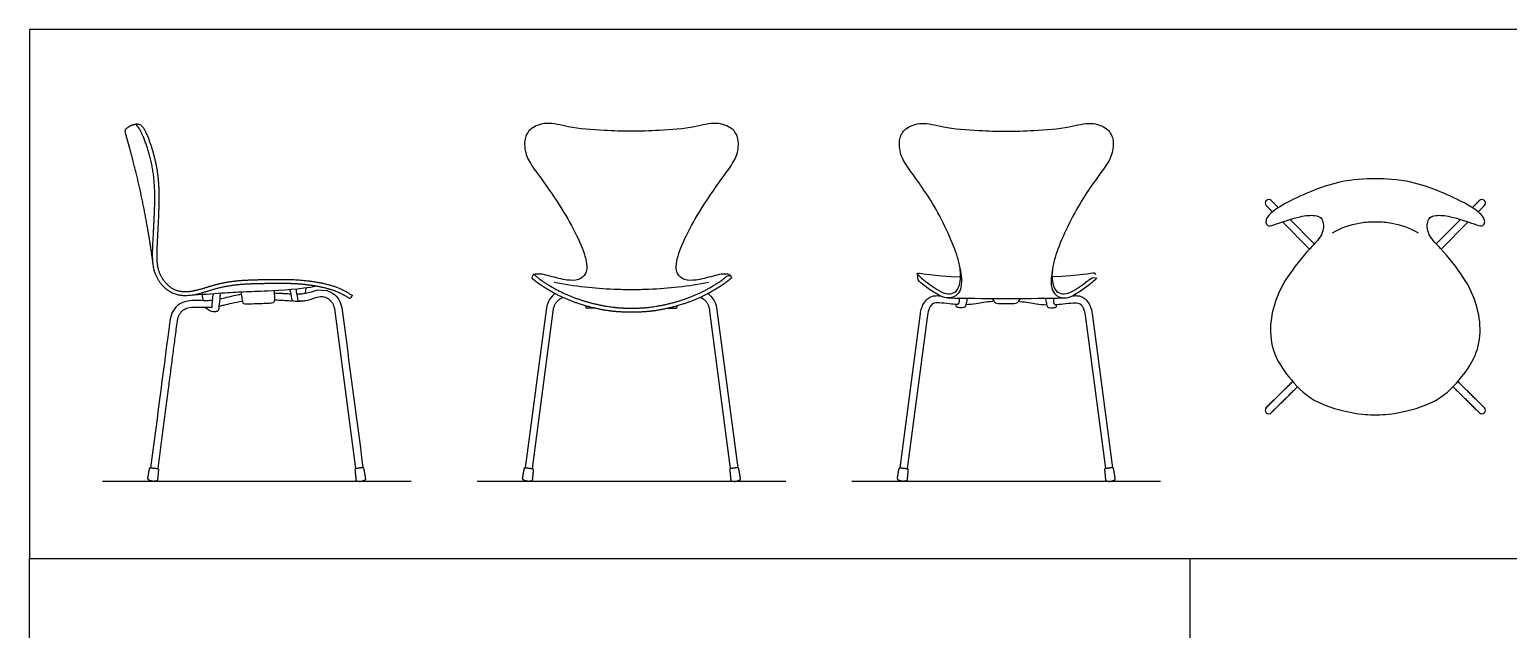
# Model space of a CAD drawing. Header units: millimetres. Extents: x 0 to 12.5, y -0.3 to 20.
# Drawn here: x 7.175 to 10.582, y 14.36 to 15.743 of the extents above; entities that cross this region are included whole.
import ezdxf

# ---------------------------------------------------------------- set-up
doc = ezdxf.new("R2010")
doc.units = ezdxf.units.MM
for name, color, linetype, true_color in [('AG-DIAGRAM', 7, 'Continuous', 0xfecc66), ('AG-FURNITURE', 7, 'Continuous', 0x66ccff), ('X-VPRT', 6, 'Continuous', 0xff00ff)]:
    doc.layers.add(name, color=color, linetype=linetype, true_color=true_color)

msp = doc.modelspace()

# ---------------------------------------------------------------- linework, layer by layer
at = {"layer": 'AG-DIAGRAM'}
for p, q in [((8.0537, 14.7015), (7.3425, 14.7015)), ((8.9173, 14.7015), (8.2061, 14.7015)), ((9.7809, 14.7015), (9.0697, 14.7015))]:
    msp.add_line(p, q, dxfattribs=at)
at = {"layer": 'AG-FURNITURE'}
for p, q in [((10.1351, 15.2491), (10.0791, 15.3055)), ((10.4161, 15.2491), (10.4721, 15.3055)), ((10.0615, 15.2998), (10.1237, 15.2371)), ((10.4897, 15.2998), (10.4274, 15.2371)), ((8.3648, 15.0964), (8.317, 14.7332)), ((8.7586, 15.0964), (8.8064, 14.7332)), ((9.1806, 14.7332), (9.2273, 15.0884)), ((9.6233, 15.0884), (9.67, 14.7332))]:
    msp.add_line(p, q, dxfattribs=at)
for points in [[(7.9264, 14.7311), (7.8787, 15.0943)], [(8.3334, 14.7311), (8.3811, 15.0943)], [(8.79, 14.7311), (8.7423, 15.0943)], [(9.2434, 15.0845), (9.197, 14.7311)], [(9.6072, 15.0845), (9.6536, 14.7311)]]:
    msp.add_lwpolyline(points, dxfattribs=at)
for centre, radius, start, end in [((10.0299, 15.3434), 0.00823, 134.7825, 224.7825), ((10.0299, 15.3434), 0.00823, 44.7825, 134.7825), ((10.5213, 15.3434), 0.00823, 45.2175, 135.2175), ((10.5213, 15.3434), 0.00823, 315.2175, 45.2175), ((8.4596, 15.1039), 0.00335, 180, 270), ((8.6638, 15.1039), 0.00335, 270, 0), ((10.0299, 14.8656), 0.00823, 134.5751, 224.5751), ((10.0299, 14.8656), 0.00823, 224.5751, 314.5751), ((10.5213, 14.8656), 0.00823, 225.4249, 315.4249), ((10.5213, 14.8656), 0.00823, 315.4249, 45.4249), ((7.4531, 14.7311), 0.00211, 82.5083, 170.2627), ((7.4696, 14.729), 0.00211, 354.7493, 82.5083), ((7.9266, 14.729), 0.00211, 97.4917, 185.2507), ((7.9431, 14.7311), 0.00211, 9.7373, 97.4917), ((8.3167, 14.7311), 0.00211, 82.5083, 170.2627), ((8.3332, 14.729), 0.00211, 354.7493, 82.5083), ((8.7902, 14.729), 0.00211, 97.4917, 185.2507), ((8.8067, 14.7311), 0.00211, 9.7373, 97.4917), ((9.1803, 14.7311), 0.00211, 82.5083, 170.2627), ((9.1968, 14.729), 0.00211, 354.7493, 82.5083), ((9.6538, 14.729), 0.00211, 97.4917, 185.2507), ((9.6703, 14.7311), 0.00211, 9.7373, 97.4917), ((7.449, 14.7073), 0.00211, 170.2627, 237.6656), ((7.4673, 14.7049), 0.00211, 287.0944, 354.7493), ((7.9289, 14.7049), 0.00211, 185.2507, 252.9056), ((7.9472, 14.7073), 0.00211, 302.3344, 9.7373), ((8.3126, 14.7073), 0.00211, 170.2627, 237.6656), ((8.3309, 14.7049), 0.00211, 287.0944, 354.7493), ((8.7925, 14.7049), 0.00211, 185.2507, 252.9056), ((8.8108, 14.7073), 0.00211, 302.3344, 9.7373), ((9.1762, 14.7073), 0.00211, 170.2627, 237.6656), ((9.1945, 14.7049), 0.00211, 287.0944, 354.7493), ((9.6561, 14.7049), 0.00211, 185.2507, 252.9056), ((9.6744, 14.7073), 0.00211, 302.3344, 9.7373)]:
    msp.add_arc(centre, radius, start, end, dxfattribs=at)
for points, weights, degree, knots in [([(7.4591, 15.204), (7.4563, 15.2251), (7.4501, 15.2682), (7.4315, 15.3695), (7.4075, 15.4638), (7.3974, 15.4979), (7.3942, 15.5117), (7.3999, 15.5177), (7.4113, 15.5244), (7.4232, 15.5262), (7.4281, 15.5245), (7.4316, 15.5228), (7.4343, 15.5206), (7.4362, 15.5178), (7.4363, 15.5176), (7.4389, 15.5136), (7.4438, 15.504), (7.4531, 15.4808), (7.4616, 15.453), (7.4696, 15.4146), (7.4731, 15.3747), (7.4725, 15.331), (7.4705, 15.2908), (7.4687, 15.2558), (7.4673, 15.2251), (7.4682, 15.203), (7.4717, 15.1875), (7.4772, 15.1741), (7.4866, 15.16), (7.5002, 15.1477), (7.5146, 15.1411), (7.5284, 15.139), (7.5423, 15.1391), (7.5581, 15.142), (7.5781, 15.1477), (7.6036, 15.1557), (7.636, 15.1628), (7.6729, 15.166), (7.712, 15.1669), (7.7511, 15.1676), (7.7893, 15.1669), (7.8259, 15.1632), (7.8585, 15.157), (7.8847, 15.1489), (7.9036, 15.1396), (7.9134, 15.1334), (7.9176, 15.1306), (7.9184, 15.1301), (7.9189, 15.1294), (7.9124, 15.1226), (7.9018, 15.1296), (7.8769, 15.1442), (7.8023, 15.1588), (7.7177, 15.1576), (7.6301, 15.1556), (7.569, 15.1338), (7.532, 15.1273), (7.4931, 15.1358), (7.4573, 15.1801), (7.4579, 15.2432), (7.4634, 15.3234), (7.4645, 15.422), (7.4346, 15.5061), (7.4231, 15.5211), (7.4185, 15.5253)], [1, 1, 1, 1, 1, 1, 1, 1, 1, 1, 1, 1, 1, 1, 1, 1, 1, 1, 1, 1, 1, 1, 1, 1, 1, 1, 1, 1, 1, 1, 1, 1, 1, 1, 1, 1, 1, 1, 1, 1, 1, 1, 1, 1, 1, 1, 1, 0.948800195996, 0.948800195996, 1, 1, 1, 1, 1, 1, 1, 1, 1, 1, 1, 1, 1, 1, 1, 1], 3, [0, 0, 0, 0, 0.457596, 1.043097, 1.622976, 1.97418, 2.105156, 2.271757, 2.487393, 2.591436, 2.591436, 2.591436, 2.627177, 2.627177, 2.627177, 2.628472, 2.674423, 2.732783, 2.874155, 2.960953, 3.118736, 3.267155, 3.390946, 3.515134, 3.611541, 3.693768, 3.731994, 3.767069, 3.835779, 3.898336, 3.945097, 3.989764, 4.034964, 4.0821, 4.147112, 4.239998, 4.345155, 4.473006, 4.603233, 4.730766, 4.857557, 4.979118, 5.092066, 5.184345, 5.248556, 5.29857, 5.29857, 5.29857, 5.341936, 5.341936, 5.341936, 5.684543, 6.180233, 6.716902, 7.255209, 7.711958, 8.056278, 8.403447, 8.815609, 9.263155, 9.776651, 10.362451, 10.899744, 11.084925, 11.084925, 11.084925, 11.084925]), ([(8.5497, 15.1011), (8.5418, 15.1013), (8.5262, 15.1019), (8.4898, 15.1075), (8.452, 15.117), (8.413, 15.1309), (8.3829, 15.1466), (8.3625, 15.1593), (8.3496, 15.1679), (8.3423, 15.1742), (8.3372, 15.1786), (8.3367, 15.179), (8.336, 15.1792), (8.3318, 15.1703), (8.3358, 15.1669), (8.3461, 15.1576), (8.406, 15.1197), (8.494, 15.0949), (8.5337, 15.0917), (8.5617, 15.0915), (8.5897, 15.0917), (8.6294, 15.0949), (8.7174, 15.1197), (8.7773, 15.1576), (8.7876, 15.1669), (8.7916, 15.1703), (8.7924, 15.171), (8.7926, 15.172), (8.7862, 15.1786), (8.7811, 15.1742), (8.7738, 15.1679), (8.7609, 15.1593), (8.7405, 15.1466), (8.7104, 15.1309), (8.6714, 15.117), (8.6336, 15.1075), (8.5972, 15.1019), (8.5738, 15.101), (8.5577, 15.101), (8.5497, 15.1011)], [1, 1, 1, 1, 1, 1, 1, 1, 1, 1, 1, 0.933138046899, 0.933138046899, 1, 1, 1, 1, 1, 1, 1, 1, 1, 1, 1, 1, 1, 0.857623768438, 0.857623768438, 1, 1, 1, 1, 1, 1, 1, 1, 1, 1, 1, 1], 3, [-0.828962, -0.828962, -0.828962, -0.828962, -0.7127, -0.596438, -0.468701, -0.330841, -0.198839, -0.143138, -0.099531, -0.050252, -0.050252, -0.050252, -0.010724, -0.010724, -0.010724, 0.206724, 0.730963, 1.258527, 1.779545, 1.779545, 1.779545, 2.300562, 2.828126, 3.352365, 3.569813, 3.569813, 3.569813, 3.609341, 3.609341, 3.609341, 3.65862, 3.702227, 3.757928, 3.88993, 4.02779, 4.155527, 4.264266, 4.380528, 4.496789, 4.496789, 4.496789, 4.496789]), ([(9.3161, 15.1241), (9.3182, 15.1093), (9.3124, 15.1093), (9.3123, 15.1093), (9.3121, 15.1093)], [0.855407895376, 0.707106781187, 1, 0.990777345464, 0.98213549889], 2, [0.06228802, 0.06228802, 0.06228802, 0.12869845, 0.12869845, 0.13078959, 0.13078959, 0.13078959]), ([(9.5345, 15.1241), (9.5324, 15.1093), (9.5382, 15.1093), (9.5383, 15.1093), (9.5385, 15.1093)], [0.855407895376, 0.707106781187, 1, 0.990777345464, 0.98213549889], 2, [0.06228802, 0.06228802, 0.06228802, 0.12869845, 0.12869845, 0.13078959, 0.13078959, 0.13078959])]:
    msp.add_rational_spline(points, weights, degree=degree, knots=knots, dxfattribs=at)
for points, degree, knots in [([(8.5617, 15.5087), (8.5408, 15.5088), (8.4942, 15.5106), (8.4175, 15.5159), (8.3684, 15.5322), (8.3283, 15.5172), (8.3132, 15.4918), (8.3168, 15.4527), (8.3388, 15.419), (8.3997, 15.3382), (8.4588, 15.2275), (8.4603, 15.1803), (8.4396, 15.1645), (8.4123, 15.1645), (8.3754, 15.1744), (8.3489, 15.1817), (8.3341, 15.1783)], 3, [5.69124, 5.69124, 5.69124, 5.69124, 6.112817, 6.646273, 7.066869, 7.429885, 7.736606, 8.088832, 8.454256, 9.053837, 9.724135, 10.097778, 10.372615, 10.673111, 11.049183, 11.382481, 11.382481, 11.382481, 11.382481]), ([(8.7893, 15.1783), (8.7745, 15.1817), (8.748, 15.1744), (8.7111, 15.1645), (8.6838, 15.1645), (8.6631, 15.1803), (8.6646, 15.2275), (8.7237, 15.3382), (8.7846, 15.419), (8.8066, 15.4527), (8.8102, 15.4918), (8.7951, 15.5172), (8.755, 15.5322), (8.7059, 15.5159), (8.6292, 15.5106), (8.5826, 15.5088), (8.5617, 15.5087)], 3, [0, 0, 0, 0, 0.333297, 0.709369, 1.009866, 1.284703, 1.658346, 2.328644, 2.928224, 3.293649, 3.645875, 3.952595, 4.315611, 4.736208, 5.269664, 5.69124, 5.69124, 5.69124, 5.69124]), ([(9.2613, 15.1471), (9.2671, 15.1436), (9.2839, 15.133), (9.2991, 15.1339), (9.3163, 15.1418), (9.3218, 15.1713), (9.3178, 15.1991), (9.3099, 15.2353), (9.2633, 15.3382), (9.2024, 15.419), (9.1804, 15.4527), (9.1768, 15.4918), (9.1919, 15.5172), (9.232, 15.5322), (9.2811, 15.5159), (9.3578, 15.5106), (9.4044, 15.5088), (9.4253, 15.5087)], 3, [2.246229, 2.246229, 2.246229, 2.246229, 2.50105, 2.753957, 2.983196, 3.34987, 3.34987, 3.548702, 4.200598, 4.783718, 5.139111, 5.481667, 5.779967, 6.133017, 6.542067, 7.060878, 7.470881, 7.470881, 7.470881, 7.470881]), ([(9.4253, 15.5087), (9.4462, 15.5088), (9.4928, 15.5106), (9.5695, 15.5159), (9.6186, 15.5322), (9.6587, 15.5172), (9.6738, 15.4918), (9.6702, 15.4527), (9.6482, 15.419), (9.5873, 15.3382), (9.5407, 15.2353), (9.5328, 15.1991), (9.5288, 15.1713), (9.5343, 15.1418), (9.5515, 15.1339), (9.5667, 15.133), (9.5835, 15.1436), (9.5894, 15.1471)], 3, [7.470881, 7.470881, 7.470881, 7.470881, 7.880883, 8.399694, 8.808744, 9.161794, 9.460094, 9.802651, 10.158043, 10.741163, 11.393059, 11.591891, 11.591891, 11.958565, 12.187804, 12.440711, 12.695533, 12.695533, 12.695533, 12.695533]), ([(10.2756, 15.3992), (10.2995, 15.3988), (10.3657, 15.3972), (10.4805, 15.3467), (10.519, 15.3193), (10.5273, 15.3062), (10.5284, 15.2965), (10.5208, 15.2878), (10.5018, 15.2962), (10.449, 15.3134), (10.417, 15.3164), (10.3947, 15.309), (10.3935, 15.2699), (10.4287, 15.2385), (10.4811, 15.1723), (10.5079, 15.118), (10.5213, 15.0531), (10.5098, 14.9897), (10.4694, 14.9331), (10.4135, 14.8769), (10.3145, 14.8564), (10.2924, 14.8555), (10.2794, 14.855), (10.2718, 14.855), (10.2588, 14.8555), (10.2367, 14.8564), (10.1377, 14.8769), (10.0817, 14.9331), (10.0414, 14.9897), (10.0299, 15.0531), (10.0433, 15.118), (10.0701, 15.1723), (10.1225, 15.2385), (10.1577, 15.2699), (10.1565, 15.309), (10.1342, 15.3164), (10.1022, 15.3134), (10.0494, 15.2962), (10.0303, 15.2878), (10.0228, 15.2965), (10.0239, 15.3062), (10.0322, 15.3193), (10.0707, 15.3467), (10.1855, 15.3972), (10.2517, 15.3988), (10.2756, 15.3992)], 3, [0, 0, 0, 0, 0.484663, 1.170178, 1.557398, 1.765696, 1.934915, 2.101337, 2.346693, 2.780036, 3.109659, 3.357061, 3.676017, 4.068054, 4.593894, 5.044812, 5.502556, 5.955098, 6.42442, 6.940598, 7.502619, 7.802591, 7.919326, 7.919326, 8.036061, 8.336033, 8.898055, 9.414232, 9.883554, 10.336097, 10.793841, 11.244759, 11.770599, 12.162635, 12.481591, 12.728993, 13.058616, 13.491959, 13.737315, 13.903738, 14.072957, 14.281254, 14.668474, 15.353989, 15.838652, 15.838652, 15.838652, 15.838652]), ([(10.1766, 15.2743), (10.1952, 15.2866), (10.2391, 15.2988), (10.2593, 15.2999), (10.2918, 15.2999), (10.3121, 15.2988), (10.356, 15.2866), (10.3746, 15.2743)], 3, [-0.802506, -0.802506, -0.802506, -0.802506, -0.345389, 0, 0, 0.345389, 0.802506, 0.802506, 0.802506, 0.802506]), ([(9.2188, 15.1783), (9.2205, 15.1811), (9.2264, 15.1833), (9.254, 15.1746), (9.32, 15.1732)], 3, [0, 0, 0, 0, 0.156243, 1.551072, 1.551072, 1.551072, 1.551072]), ([(9.272, 15.1296), (9.2529, 15.1404), (9.2282, 15.1586), (9.2202, 15.1669), (9.2214, 15.1786), (9.2259, 15.1742), (9.2322, 15.1679), (9.2435, 15.1593), (9.2511, 15.1539), (9.2613, 15.1471)], 3, [1.3772362, 1.3772362, 1.3772362, 1.3772362, 1.8288155, 2.0932998, 2.0932998, 2.0932998, 2.144019, 2.1889003, 2.2462285, 2.2462285, 2.2462285, 2.2462285]), ([(9.3189, 15.1915), (9.325, 15.1584), (9.3183, 15.1306), (9.2946, 15.1239), (9.284, 15.1253), (9.2765, 15.1262), (9.2634, 15.1346)], 3, [0, 0, 0, 0, 0.337122, 0.620514, 0.807291, 1.188877, 1.188877, 1.188877, 1.188877]), ([(9.5317, 15.1915), (9.5256, 15.1584), (9.5323, 15.1306), (9.556, 15.1239), (9.5666, 15.1253), (9.5741, 15.1262), (9.5872, 15.1346)], 3, [0, 0, 0, 0, 0.337122, 0.620514, 0.807291, 1.188877, 1.188877, 1.188877, 1.188877]), ([(9.6318, 15.1783), (9.6301, 15.1811), (9.6242, 15.1833), (9.5966, 15.1746), (9.5306, 15.1732)], 3, [0, 0, 0, 0, 0.156243, 1.551072, 1.551072, 1.551072, 1.551072]), ([(9.5894, 15.1471), (9.5995, 15.1539), (9.6071, 15.1593), (9.6184, 15.1679), (9.6247, 15.1742), (9.6338, 15.1703), (9.6304, 15.1669), (9.6224, 15.1586), (9.5977, 15.1404), (9.5786, 15.1296)], 3, [12.6955328, 12.6955328, 12.6955328, 12.6955328, 12.752861, 12.7977423, 12.8891445, 12.8891445, 12.8891445, 13.1129458, 13.5645251, 13.5645251, 13.5645251, 13.5645251]), ([(7.8364, 15.1513), (7.7975, 15.1443), (7.7298, 15.1398), (7.6688, 15.1386), (7.6179, 15.1351), (7.569, 15.132), (7.5446, 15.1302)], 3, [0.014746, 0.014746, 0.014746, 0.014746, 0.736535, 1.194629, 1.602718, 2.093809, 2.093809, 2.093809, 2.093809]), ([(7.5752, 15.1181), (7.5748, 15.1203), (7.574, 15.1244), (7.573, 15.1296), (7.5726, 15.1322)], 3, [1.5801727, 1.5801727, 1.5801727, 1.5801727, 1.6743398, 1.7535902, 1.7535902, 1.7535902, 1.7535902]), ([(7.614, 15.1349), (7.6132, 15.1266), (7.6113, 15.111), (7.6106, 15.0983), (7.6084, 15.0936), (7.6005, 15.0919), (7.5933, 15.0917), (7.5786, 15.1021)], 3, [0, 0, 0, 0, 0.401945, 0.683596, 0.849794, 1.067811, 1.338573, 1.338573, 1.338573, 1.338573]), ([(7.5951, 15.1026), (7.5957, 15.1107), (7.5969, 15.1237), (7.5977, 15.1317), (7.5979, 15.1338)], 3, [0, 0, 0, 0, 0.2832226, 0.3893813, 0.3893813, 0.3893813, 0.3893813]), ([(7.6633, 15.1325), (7.6588, 15.1318), (7.647, 15.1297), (7.6302, 15.1257), (7.6178, 15.1228), (7.6126, 15.1216)], 3, [0.6542713, 0.6542713, 0.6542713, 0.6542713, 0.6988407, 0.7726941, 0.8244268, 0.8244268, 0.8244268, 0.8244268]), ([(7.7386, 15.1409), (7.7386, 15.1359), (7.7386, 15.1247), (7.7391, 15.1142), (7.7325, 15.112), (7.7182, 15.1114), (7.6845, 15.1104), (7.6717, 15.1098), (7.6655, 15.1124), (7.6648, 15.1226), (7.6632, 15.1327), (7.6627, 15.1379)], 3, [0.044293, 0.044293, 0.044293, 0.044293, 0.228366, 0.411786, 0.539875, 0.75843, 1.096659, 1.30128, 1.429911, 1.611768, 1.81324, 1.81324, 1.81324, 1.81324]), ([(7.7765, 15.1333), (7.7719, 15.1335), (7.7641, 15.1341), (7.7515, 15.1349), (7.7435, 15.1351), (7.7386, 15.1352)], 3, [0.282355, 0.282355, 0.282355, 0.282355, 0.3279382, 0.3589047, 0.4068485, 0.4068485, 0.4068485, 0.4068485]), ([(7.7745, 15.1433), (7.7758, 15.1365), (7.7785, 15.1236), (7.7799, 15.1149), (7.8086, 15.1177)], 3, [0.026388, 0.026388, 0.026388, 0.026388, 0.756638, 1.320388, 1.320388, 1.320388, 1.320388]), ([(7.7938, 15.1169), (7.7926, 15.1251), (7.7906, 15.1361), (7.7893, 15.1432), (7.7889, 15.1447)], 3, [0, 0, 0, 0, 0.2832226, 0.3696024, 0.3696024, 0.3696024, 0.3696024]), ([(7.8238, 15.138), (7.8014, 15.133), (7.7968, 15.1329), (7.7922, 15.1329), (7.7912, 15.1329)], 3, [0.1251471, 0.1251471, 0.1251471, 0.1251471, 0.2095188, 0.234272, 0.234272, 0.234272, 0.234272]), ([(7.8105, 15.1341), (7.8107, 15.1359), (7.8111, 15.1398), (7.8115, 15.1447), (7.8118, 15.1474)], 3, [1.5897042, 1.5897042, 1.5897042, 1.5897042, 1.6743398, 1.766054, 1.766054, 1.766054, 1.766054]), ([(7.8609, 15.1409), (7.8398, 15.1429), (7.8331, 15.1415), (7.8267, 15.1391), (7.8238, 15.138)], 3, [0, 0, 0, 0, 0.0672463, 0.1251471, 0.1251471, 0.1251471, 0.1251471]), ([(7.8609, 15.1409), (7.8705, 15.1377), (7.8764, 15.1331), (7.8773, 15.1322), (7.8876, 15.1234), (7.8932, 15.1105), (7.895, 15.0964), (7.9109, 14.9754), (7.9268, 14.8543), (7.9428, 14.7332)], 3, [1.621367, 1.621367, 1.621367, 1.621367, 1.631781, 1.631781, 1.631781, 1.74252, 1.74252, 1.74252, 2.913832, 2.913832, 2.913832, 2.913832]), ([(8.7402, 15.1601), (8.7168, 15.1556), (8.6691, 15.1484), (8.6135, 15.1442), (8.5754, 15.1433), (8.548, 15.1433), (8.5099, 15.1442), (8.4543, 15.1484), (8.4066, 15.1556), (8.3832, 15.1601)], 3, [0, 0, 0, 0, 0.484417, 0.955908, 1.215802, 1.215802, 1.475695, 1.947186, 2.431604, 2.431604, 2.431604, 2.431604]), ([(7.5315, 15.1153), (7.5241, 15.1133), (7.5165, 15.1076), (7.5155, 15.1068), (7.5053, 15.098), (7.4997, 15.085), (7.4978, 15.0709), (7.4853, 14.9754), (7.4694, 14.8543), (7.4534, 14.7332)], 3, [1.092736, 1.092736, 1.092736, 1.092736, 1.10315, 1.10315, 1.10315, 1.213889, 1.213889, 1.213889, 2.385201, 2.385201, 2.385201, 2.385201]), ([(7.5365, 15.1001), (7.5174, 15.0933), (7.5142, 15.0688), (7.4936, 14.9127), (7.4698, 14.7311)], 2, [5.40414, 5.40414, 5.40414, 5.568083, 5.568083, 6.769951, 6.769951, 6.769951]), ([(7.5651, 15.1184), (7.5595, 15.1185), (7.5482, 15.1189), (7.5369, 15.1171), (7.5315, 15.1153)], 3, [0.9811746, 0.9811746, 0.9811746, 0.9811746, 1.0362598, 1.0927362, 1.0927362, 1.0927362, 1.0927362]), ([(7.5964, 15.1188), (7.5923, 15.1184), (7.5819, 15.1179), (7.5714, 15.1182), (7.5651, 15.1184)], 3, [0.8783531, 0.8783531, 0.8783531, 0.8783531, 0.9191034, 0.9811746, 0.9811746, 0.9811746, 0.9811746]), ([(7.6654, 15.1166), (7.6471, 15.1135), (7.627, 15.1085), (7.6143, 15.1056), (7.611, 15.105)], 3, [3.373726, 3.373726, 3.373726, 3.373726, 3.780918, 3.9452534, 3.9452534, 3.9452534, 3.9452534]), ([(7.7796, 15.1172), (7.7751, 15.1173), (7.7628, 15.1181), (7.7566, 15.1188), (7.7435, 15.1191), (7.7387, 15.1192)], 3, [2.3114456, 2.3114456, 2.3114456, 2.3114456, 2.4294086, 2.6613653, 2.7772508, 2.7772508, 2.7772508, 2.7772508]), ([(7.8563, 15.1256), (7.8526, 15.1268), (7.8444, 15.1284), (7.8282, 15.1228), (7.8148, 15.1176), (7.7991, 15.117), (7.7938, 15.1169)], 3, [1.3728692, 1.3728692, 1.3728692, 1.3728692, 1.5696967, 1.7986389, 2.0624452, 2.193197, 2.193197, 2.193197, 2.193197]), ([(9.2273, 15.0884), (9.228, 15.0925), (9.2298, 15.1003), (9.2347, 15.1122), (9.2419, 15.1217), (9.2511, 15.1274), (9.2608, 15.1301), (9.2678, 15.1298), (9.272, 15.1296)], 3, [1.1523058, 1.1523058, 1.1523058, 1.1523058, 1.1930186, 1.2306259, 1.2794337, 1.3083997, 1.335753, 1.3772362, 1.3772362, 1.3772362, 1.3772362]), ([(9.3121, 15.1093), (9.3061, 15.1097), (9.2909, 15.1111), (9.2721, 15.1133), (9.2563, 15.1136), (9.2472, 15.1015), (9.2442, 15.0904), (9.2434, 15.0845)], 3, [0.13079, 0.13079, 0.13079, 0.13079, 0.310124, 0.587398, 0.802937, 1.014122, 1.253667, 1.253667, 1.253667, 1.253667]), ([(9.2916, 15.1246), (9.3301, 15.1237), (9.3895, 15.1233), (9.4199, 15.1233), (9.4307, 15.1233), (9.4611, 15.1233), (9.5205, 15.1237), (9.559, 15.1246)], 3, [0, 0, 0, 0, 0.616066, 0.761308, 0.761308, 0.906549, 1.522615, 1.522615, 1.522615, 1.522615]), ([(9.3352, 15.1238), (9.3346, 15.12), (9.3329, 15.1127), (9.3321, 15.1054), (9.3286, 15.1022), (9.3237, 15.1018), (9.3157, 15.102), (9.31, 15.1025), (9.3092, 15.1071), (9.3089, 15.1095)], 3, [0, 0, 0, 0, 0.195448, 0.348139, 0.463178, 0.588271, 0.752993, 0.883137, 1.007633, 1.007633, 1.007633, 1.007633]), ([(9.3945, 15.1165), (9.3782, 15.1149), (9.3572, 15.1107), (9.3403, 15.1091), (9.3325, 15.1088)], 3, [1.832277, 1.832277, 1.832277, 1.832277, 2.2396977, 2.5676107, 2.5676107, 2.5676107, 2.5676107]), ([(9.3926, 15.1234), (9.3984, 15.1121), (9.408, 15.1119), (9.4193, 15.1118), (9.4253, 15.1118)], 3, [0.0025696, 0.0025696, 0.0025696, 0.0025696, 0.3055622, 0.6974153, 0.6974153, 0.6974153, 0.6974153]), ([(9.4253, 15.1118), (9.4313, 15.1118), (9.4426, 15.1119), (9.4522, 15.1121), (9.458, 15.1234)], 3, [0.6974153, 0.6974153, 0.6974153, 0.6974153, 1.0892684, 1.392261, 1.392261, 1.392261, 1.392261]), ([(9.4561, 15.1165), (9.4725, 15.1149), (9.4934, 15.1107), (9.5103, 15.1091), (9.5181, 15.1088)], 3, [1.832277, 1.832277, 1.832277, 1.832277, 2.2396977, 2.5676107, 2.5676107, 2.5676107, 2.5676107]), ([(9.5154, 15.1238), (9.516, 15.12), (9.5177, 15.1127), (9.5185, 15.1054), (9.522, 15.1022), (9.5269, 15.1018), (9.5349, 15.102), (9.5406, 15.1025), (9.5414, 15.1071), (9.5417, 15.1095)], 3, [0, 0, 0, 0, 0.195448, 0.348139, 0.463178, 0.588271, 0.752993, 0.883137, 1.007633, 1.007633, 1.007633, 1.007633]), ([(9.5385, 15.1093), (9.5445, 15.1097), (9.5597, 15.1111), (9.5785, 15.1133), (9.5943, 15.1136), (9.6034, 15.1015), (9.6064, 15.0904), (9.6072, 15.0845)], 3, [0.13079, 0.13079, 0.13079, 0.13079, 0.310124, 0.587398, 0.802937, 1.014122, 1.253667, 1.253667, 1.253667, 1.253667]), ([(9.5786, 15.1296), (9.5828, 15.1298), (9.5898, 15.1301), (9.5995, 15.1274), (9.6087, 15.1217), (9.6159, 15.1122), (9.6208, 15.1003), (9.6226, 15.0925), (9.6233, 15.0884)], 3, [13.5645251, 13.5645251, 13.5645251, 13.5645251, 13.6060083, 13.6333616, 13.6623276, 13.7111354, 13.7487427, 13.7894555, 13.7894555, 13.7894555, 13.7894555])]:
    msp.add_open_spline(points, degree=degree, knots=knots, dxfattribs=at)
for points, degree in [([(10.024, 15.3376), (10.0313, 15.3302), (10.0386, 15.3229)], 2), ([(10.0524, 15.3324), (10.044, 15.3408), (10.0357, 15.3492)], 2), ([(10.4988, 15.3324), (10.5071, 15.3408), (10.5155, 15.3492)], 2), ([(10.5271, 15.3376), (10.5199, 15.3302), (10.5126, 15.3229)], 2), ([(8.3825, 15.1322), (8.3723, 15.1234), (8.3666, 15.1105), (8.3648, 15.0964)], 3), ([(8.3854, 15.1346), (8.3844, 15.1339), (8.3834, 15.1331), (8.3825, 15.1322)], 3), ([(8.738, 15.1346), (8.739, 15.1339), (8.74, 15.1331), (8.7409, 15.1322)], 3), ([(8.7409, 15.1322), (8.7512, 15.1234), (8.7568, 15.1105), (8.7586, 15.0964)], 3), ([(7.5951, 15.1026), (7.5722, 15.1007), (7.5509, 15.105), (7.5365, 15.1001)], 3), ([(7.8787, 15.0943), (7.8755, 15.1188), (7.8563, 15.1256)], 2), ([(8.3811, 15.0943), (8.3843, 15.1188), (8.4035, 15.1256)], 2), ([(8.4562, 15.1039), (8.4562, 15.1051), (8.4562, 15.1063)], 2), ([(8.4784, 15.1006), (8.469, 15.1006), (8.4596, 15.1006)], 2), ([(8.645, 15.1006), (8.6544, 15.1006), (8.6638, 15.1006)], 2), ([(8.6672, 15.1039), (8.6672, 15.1051), (8.6672, 15.1063)], 2), ([(8.7423, 15.0943), (8.7391, 15.1188), (8.7199, 15.1256)], 2), ([(10.0241, 14.8715), (10.0548, 14.9017), (10.0854, 14.9319)], 2), ([(10.527, 14.8715), (10.4964, 14.9017), (10.4658, 14.9319)], 2), ([(10.0965, 14.9197), (10.0661, 14.8897), (10.0357, 14.8598)], 2), ([(10.4547, 14.9197), (10.4851, 14.8897), (10.5155, 14.8598)], 2), ([(7.4469, 14.7077), (7.449, 14.7196), (7.451, 14.7315)], 2), ([(7.4534, 14.7332), (7.4616, 14.7321), (7.4698, 14.7311)], 2), ([(7.4717, 14.7288), (7.4706, 14.7167), (7.4694, 14.7047)], 2), ([(7.9245, 14.7288), (7.9256, 14.7167), (7.9268, 14.7047)], 2), ([(7.9429, 14.7332), (7.9346, 14.7321), (7.9264, 14.7311)], 2), ([(7.9493, 14.7077), (7.9472, 14.7196), (7.9452, 14.7315)], 2), ([(8.3105, 14.7077), (8.3126, 14.7196), (8.3146, 14.7315)], 2), ([(8.317, 14.7332), (8.3252, 14.7321), (8.3334, 14.7311)], 2), ([(8.3353, 14.7288), (8.3342, 14.7167), (8.333, 14.7047)], 2), ([(8.7881, 14.7288), (8.7892, 14.7167), (8.7904, 14.7047)], 2), ([(8.8065, 14.7332), (8.7982, 14.7321), (8.79, 14.7311)], 2), ([(8.8129, 14.7077), (8.8108, 14.7196), (8.8088, 14.7315)], 2), ([(9.1741, 14.7077), (9.1762, 14.7196), (9.1782, 14.7315)], 2), ([(9.1806, 14.7332), (9.1888, 14.7321), (9.197, 14.7311)], 2), ([(9.1989, 14.7288), (9.1978, 14.7167), (9.1966, 14.7047)], 2), ([(9.6517, 14.7288), (9.6528, 14.7167), (9.654, 14.7047)], 2), ([(9.6701, 14.7332), (9.6618, 14.7321), (9.6536, 14.7311)], 2), ([(9.6765, 14.7077), (9.6744, 14.7196), (9.6724, 14.7315)], 2), ([(7.468, 14.7028), (7.4573, 14.6996), (7.4479, 14.7055)], 2), ([(7.9282, 14.7028), (7.9389, 14.6996), (7.9483, 14.7055)], 2), ([(8.3316, 14.7028), (8.3209, 14.6996), (8.3115, 14.7055)], 2), ([(8.7918, 14.7028), (8.8025, 14.6996), (8.8119, 14.7055)], 2), ([(9.1952, 14.7028), (9.1845, 14.6996), (9.1751, 14.7055)], 2), ([(9.6554, 14.7028), (9.6661, 14.6996), (9.6755, 14.7055)], 2)]:
    msp.add_open_spline(points, degree=degree, dxfattribs=at)
at = {"layer": 'X-VPRT'}
for points in [[(7.1746, 15.7432), (7.1746, 14.524), (10.8322, 14.524), (10.8322, 15.7432)], [(7.1746, 14.524), (9.848, 14.524), (9.848, 13.2731), (7.1746, 13.2731)]]:
    msp.add_lwpolyline(points, close=True, dxfattribs=at)

doc.saveas('drawing.dxf')
